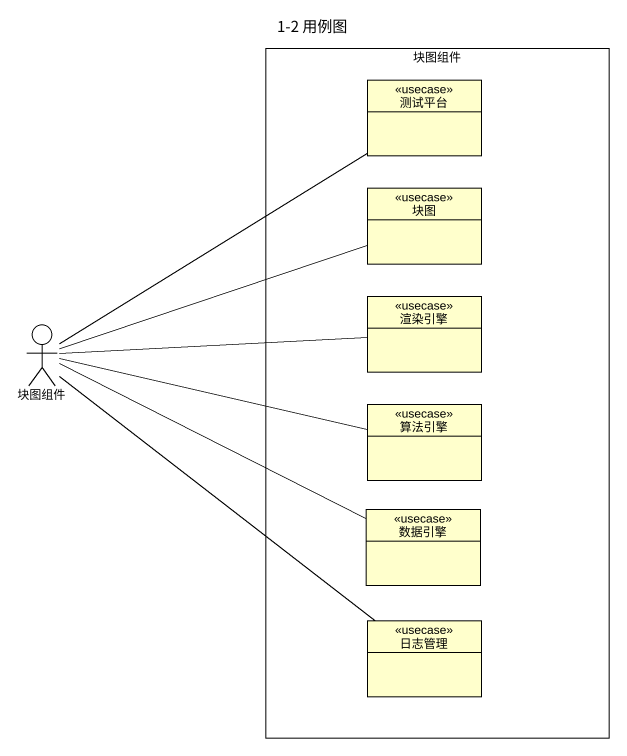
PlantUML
@startuml
title 1-2 用例图
allowmixing
hide circle
hide empty members
rectangle 块图组件 {
  class 测试平台 <<usecase>>
  class 块图 <<usecase>>
  class 渲染引擎 <<usecase>>
  class 算法引擎 <<usecase>>
  class 数据引擎 <<usecase>>
  class 日志管理 <<usecase>>
}
actor "块图组件" as 块图组件_2
块图组件_2 -up- 测试平台
块图组件_2 -right- 块图
块图组件_2 -right- 渲染引擎
块图组件_2 -right- 渲染引擎
块图组件_2 -right- 算法引擎
块图组件_2 -right- 数据引擎
块图组件_2 -- 日志管理
@enduml
